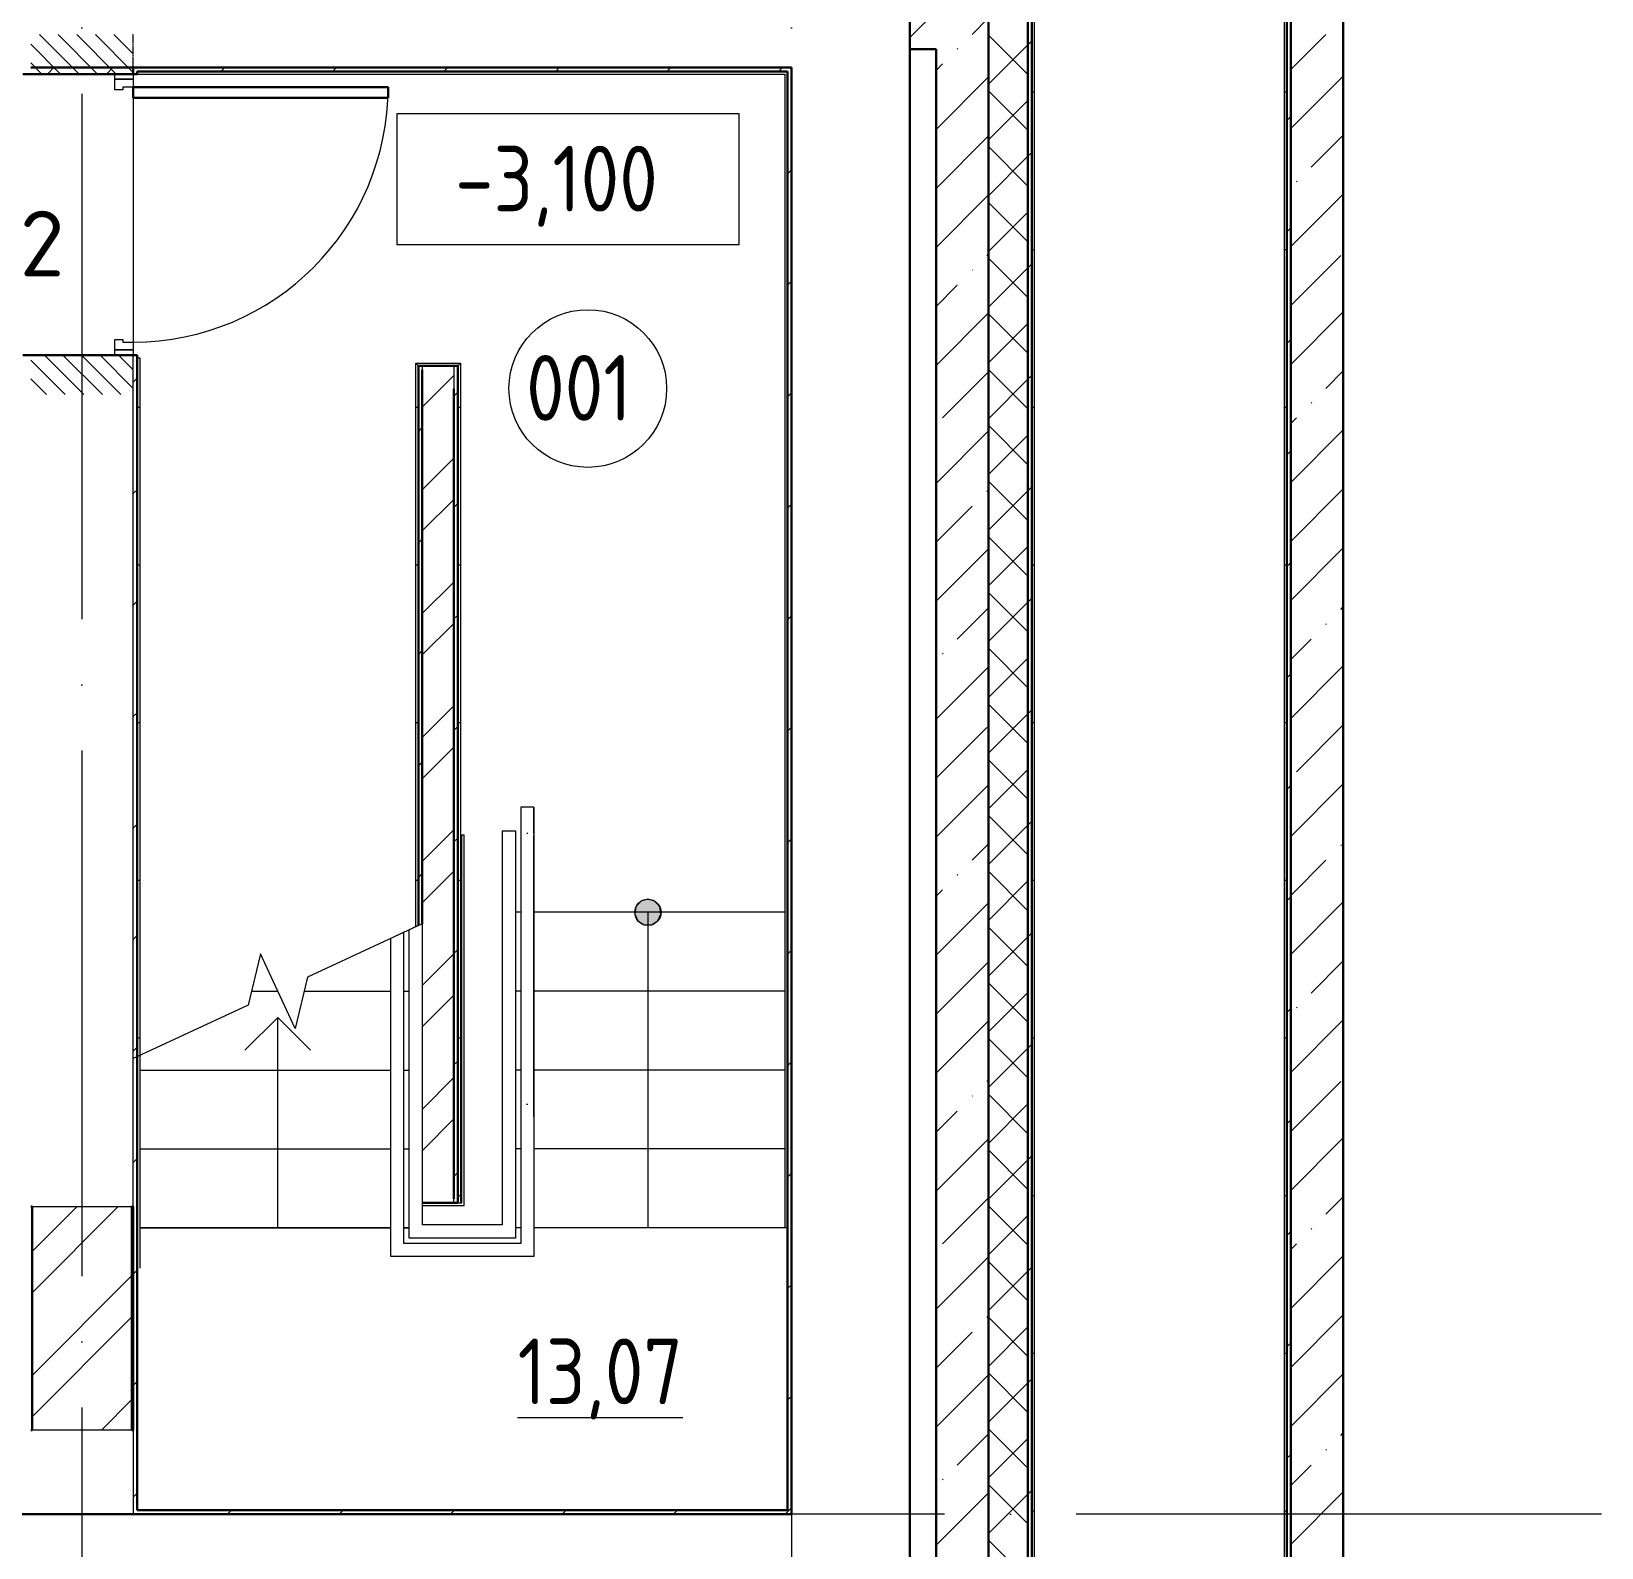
# Model space of a CAD drawing. Header units: millimetres. Extents: x -1073752 to 1436911, y -1379358 to 94781.
# Drawn here: x -1002126 to -996151, y -777938 to -772169 of the extents above; entities that cross this region are included whole.
import ezdxf
from ezdxf.enums import TextEntityAlignment as Align

# ---------------------------------------------------------------- set-up
doc = ezdxf.new("R2010")
doc.units = ezdxf.units.MM
doc.set_wipeout_variables(frame=1)
doc.linetypes.add('ADSK_Линия сетки', pattern=[25, 20, -2.5, 0, -2.5])
doc.linetypes.add('ADSK_Штриховая_ш2 п1_5', pattern=[4.5, 3, -1.5])
for name, color, linetype, lineweight in [('RC-Дымоудаление', 1, 'Continuous', 30), ('Аннотация', 7, 'Continuous', 18), ('Двери', 252, 'Continuous', 9), ('Лестницы', 7, 'Continuous', 9), ('Марки помещений', 7, 'Continuous', 20), ('Ограждение', 252, 'Continuous', 9), ('Оси', 252, 'Continuous', 9), ('Отметки', 7, 'Continuous', 9), ('Перекрытие', 252, 'Continuous', 18), ('Стены внутренние', 7, 'Continuous', 18), ('Стены наружные', 7, 'Continuous', 18), ('Стены штриховка', 7, 'Continuous', 9), ('Стрелки вверх', 7, 'Continuous', 18)]:
    doc.layers.add(name, color=color, linetype=linetype, lineweight=lineweight)
doc.layers.add('RC-Позиционные_обозначения', color=7, linetype='Continuous')
doc.styles.add('GOST Common_2', font='', dxfattribs={"width": 0.9, "height": 250})
doc.styles.add('RubezhCAD', font='isocpeur.ttf')
doc.styles.get("Standard").update_dxf_attribs({"font": 'arial.ttf'})
doc.styles.get('GOST Common_2').set_extended_font_data('GOST type B')
pattern_1 = [(0, (-204731, -798.36), (0, 600), []), (90, (-204731, -798.36), (-600, 4e-14), [])]

# ---------------------------------------------------------------- blocks, each defined once
blk = doc.blocks.new('подвал')
at = {"layer": 'Двери', "lineweight": 18, "true_color": 0x636466}
h = blk.add_hatch(dxfattribs=at)
h.set_pattern_fill('FP_1', color=251, angle=-90, style=0, pattern_type=2)
h.set_pattern_definition([(315, (-180166.95, 19506.906), (35.3553, 35.3553), [])])
h.paths.add_polyline_path([(-179972, 18821.9), (-179972, 18971.9), (-180362, 18971.9), (-180362, 18821.9)])
h.paths.add_polyline_path([(-180362, 20041.9), (-179972, 20041.9), (-179972, 20191.9), (-180362, 20191.9)])
at = {"layer": 'Ограждение', "true_color": 0x636466}
h = blk.add_hatch(dxfattribs=at)
h.set_pattern_fill('FP_22', color=251, style=0, pattern_type=2)
h.set_pattern_definition(pattern_1)
h.paths.add_polyline_path([(-175582, 12376.9), (-175582, 22696.9), (-175592, 22686.9), (-175592, 12386.9)])
h = blk.add_hatch(dxfattribs=at)
h.set_pattern_fill('FP_22', color=251, style=0, pattern_type=2)
h.set_pattern_definition(pattern_1)
h.paths.add_polyline_path([(-176542, 13686.9), (-176542, 20561.9), (-176552, 20551.9), (-176552, 13696.9)])
h = blk.add_hatch(dxfattribs=at)
h.set_pattern_fill('FP_22', color=251, style=0, pattern_type=2)
h.set_pattern_definition(pattern_1)
h.paths.add_polyline_path([(-179957, 16302.4), (-179947, 16307.1), (-179947, 18961.9), (-179957, 18961.9), (-179957, 16307.1)])
h = blk.add_hatch(dxfattribs=at)
h.set_pattern_fill('FP_22', color=251, style=0, pattern_type=2)
h.set_pattern_definition(pattern_1)
h.paths.add_polyline_path([(-178897, 16796.7), (-178887, 16801.4), (-178887, 18932), (-178897, 18941.9), (-178897, 16802.7)])
h = blk.add_hatch(dxfattribs=at)
h.set_pattern_fill('FP_22', color=251, style=0, pattern_type=2)
h.set_pattern_definition(pattern_1)
h.paths.add_polyline_path([(-178727, 15746.9), (-178727, 18941.9), (-178737, 18931.9), (-178737, 15746.9)])
at = {"layer": 'Стрелки вверх', "true_color": 0x636466}
h = blk.add_hatch(color=251, dxfattribs=at)
edge = h.paths.add_edge_path()
edge.add_arc((-178013.4, 16851.9), 50, 0, 360)
blk.add_hatch(color=251, dxfattribs=at).paths.add_polyline_path([(-177999.3, 16803.9), (-177975.6, 16819.2), (-177963.9, 16844.8), (-177967.9, 16872.7), (-177986.4, 16894), (-178013.4, 16901.9), (-178040.5, 16894), (-178058.9, 16872.7), (-178062.9, 16844.8), (-178051.2, 16819.2), (-178027.5, 16803.9)])
at = {"layer": 'Аннотация', "color": 251, "lineweight": 20, "true_color": 0x636466}
for p, q in [((-178967.4, 19392.2), (-178967.4, 19892.2)), ((-178967.4, 19892.2), (-177667.4, 19892.2)), ((-177667.4, 19892.2), (-177667.4, 19392.2)), ((-177667.4, 19392.2), (-178967.4, 19392.2))]:
    blk.add_line(p, q, dxfattribs=at)
at = {"layer": 'Двери', "color": 251, "linetype": 'ADSK_Штриховая_ш2 п1_5', "true_color": 0x636466}
for p, q in [((-179972, 20041.9), (-179972, 20191.9)), ((-180362, 20041.9), (-179972, 20041.9)), ((-179972, 18971.9), (-180362, 18971.9)), ((-179972, 18821.9), (-179972, 18971.9))]:
    blk.add_line(p, q, dxfattribs=at)
at = {"layer": 'Двери', "color": 251, "true_color": 0x636466}
for p, q in [((-180042, 20041.9), (-179972, 20041.9)), ((-180042, 20021.9), (-180042, 20041.9)), ((-180042, 19981.9), (-180042, 20021.9)), ((-180042, 20021.9), (-179972, 20021.9)), ((-179972, 20021.9), (-180042, 20021.9)), ((-179972, 20041.9), (-179972, 20021.9)), ((-179972, 20021.9), (-179972, 19991.9)), ((-180012, 19981.9), (-180042, 19981.9)), ((-180012, 19991.9), (-180012, 19981.9)), ((-179972, 19991.9), (-180012, 19991.9)), ((-180042, 19031.9), (-180012, 19031.9)), ((-180042, 18991.9), (-180042, 19031.9)), ((-180012, 19031.9), (-180012, 19021.9)), ((-180012, 19021.9), (-179972, 19021.9)), ((-179972, 19021.9), (-179972, 18991.9)), ((-179972, 18991.9), (-180042, 18991.9)), ((-180042, 18971.9), (-180042, 18991.9)), ((-180042, 18991.9), (-179972, 18991.9)), ((-179972, 18971.9), (-180042, 18971.9)), ((-179972, 18991.9), (-179972, 18971.9))]:
    blk.add_line(p, q, dxfattribs=at)
at = {"layer": 'Двери', "color": 251, "lineweight": 30, "true_color": 0x636466}
for p, q in [((-179972, 19991.9), (-179002, 19991.9)), ((-179972, 19951.9), (-179972, 19991.9)), ((-179002, 19991.9), (-179002, 19951.9)), ((-179002, 19951.9), (-179972, 19951.9))]:
    blk.add_line(p, q, dxfattribs=at)
at = {"layer": 'Двери', "color": 251, "true_color": 0x636466}
blk.add_arc((-179972, 19991.9), 970, 270, 0, dxfattribs=at)
at = {"layer": 'Лестницы', "color": 251, "true_color": 0x636466}
for p, q in [((-178497.4, 16851.9), (-178517.4, 16851.9)), ((-178497.4, 16851.9), (-178517.4, 16851.9)), ((-177492, 16851.9), (-178447.4, 16851.9)), ((-177492, 16851.9), (-178447.4, 16851.9)), ((-178872, 16808.4), (-179308.7, 16604.7)), ((-179488, 16693.5), (-179535.2, 16499.1)), ((-179355.9, 16410.3), (-179488, 16693.5)), ((-179522.4, 16551.9), (-179422, 16551.9)), ((-179522.4, 16551.9), (-179422, 16551.9)), ((-179308.7, 16604.7), (-179355.9, 16410.3)), ((-179321.5, 16551.9), (-178991.6, 16551.9)), ((-179321.5, 16551.9), (-178991.6, 16551.9)), ((-178941.6, 16551.9), (-178921.6, 16551.9)), ((-178941.6, 16551.9), (-178921.6, 16551.9)), ((-178497.4, 16551.9), (-178517.4, 16551.9)), ((-178497.4, 16551.9), (-178517.4, 16551.9)), ((-177492, 16551.9), (-178447.4, 16551.9)), ((-177492, 16551.9), (-178447.4, 16551.9)), ((-179535.2, 16499.1), (-179972, 16295.4)), ((-179947, 16251.9), (-178991.6, 16251.9)), ((-179947, 16251.9), (-178991.6, 16251.9)), ((-178941.6, 16251.9), (-178921.6, 16251.9)), ((-178941.6, 16251.9), (-178921.6, 16251.9)), ((-178497.4, 16251.9), (-178517.4, 16251.9)), ((-178497.4, 16251.9), (-178517.4, 16251.9)), ((-177492, 16251.9), (-178447.4, 16251.9)), ((-177492, 16251.9), (-178447.4, 16251.9)), ((-179947, 15951.9), (-178991.6, 15951.9)), ((-179947, 15951.9), (-178991.6, 15951.9)), ((-178941.6, 15951.9), (-178921.6, 15951.9)), ((-178941.6, 15951.9), (-178921.6, 15951.9)), ((-178497.4, 15951.9), (-178517.4, 15951.9)), ((-178497.4, 15951.9), (-178517.4, 15951.9)), ((-177492, 15951.9), (-178447.4, 15951.9)), ((-177492, 15951.9), (-178447.4, 15951.9)), ((-179947, 15651.9), (-178991.6, 15651.9)), ((-179947, 15651.9), (-178991.6, 15651.9)), ((-178941.6, 15651.9), (-178921.6, 15651.9)), ((-178941.6, 15651.9), (-178921.6, 15651.9))]:
    blk.add_line(p, q, dxfattribs=at)
at = {"layer": 'Марки помещений', "color": 251, "true_color": 0x636466}
blk.add_circle((-178242, 18845.1), 300, dxfattribs=at)
at = {"layer": 'Ограждение', "color": 251, "true_color": 0x636466}
for p, q in [((-175592, 22686.9), (-175592, 12386.9)), ((-176542, 13686.9), (-176542, 20561.9)), ((-179957, 20041.9), (-177492, 20041.9)), ((-177492, 20041.9), (-177492, 17151.9)), ((-179957, 18961.9), (-179947, 18961.9)), ((-179947, 18961.9), (-179947, 16307.1)), ((-178897, 18941.9), (-178887, 18931.9)), ((-178897, 16796.7), (-178897, 18941.9)), ((-178887, 18931.9), (-178897, 18941.9)), ((-178897, 18941.9), (-178727, 18941.9)), ((-178737, 18931.9), (-178727, 18941.9)), ((-178727, 18941.9), (-178737, 18931.9)), ((-178727, 18941.9), (-178727, 15746.9)), ((-178497.4, 17251.9), (-178497.4, 17151.4)), ((-178447.4, 17251.9), (-178497.4, 17251.9)), ((-178497.4, 17251.9), (-178497.4, 17151.9)), ((-178470, 17251.9), (-178474.7, 17251.9)), ((-178447.4, 17151.4), (-178447.4, 17251.9)), ((-178447.4, 17251.9), (-178447.4, 17151.9)), ((-178567.4, 17161.9), (-178517.4, 17161.9)), ((-178567.4, 17161.9), (-178567.4, 17151.9)), ((-178567.4, 17151.9), (-178567.4, 15951.9)), ((-178517.4, 17161.9), (-178517.4, 17151.9)), ((-178517.4, 17151.9), (-178517.4, 15951.9)), ((-178497.4, 17151.9), (-178497.4, 15951.9)), ((-178447.4, 17151.9), (-178447.4, 15951.9)), ((-177492, 17151.9), (-177492, 15951.9)), ((-178722, 17146.9), (-178712, 17146.9)), ((-178722, 15746.9), (-178722, 17146.9)), ((-178712, 15736.9), (-178712, 17146.9)), ((-178497.4, 17144.5), (-178497.4, 16075.3)), ((-178447.4, 16075.3), (-178447.4, 17144.5)), ((-178872, 16808.4), (-178921.6, 16785.2)), ((-178872, 16808.4), (-178921.6, 16785.2)), ((-178884.1, 16802.7), (-178909.1, 16791.1)), ((-178871.6, 16808.4), (-178872, 16808.4)), ((-178871.6, 16808.4), (-178872, 16808.4)), ((-178871.6, 15662.3), (-178871.6, 16808.4)), ((-178941.6, 16775.9), (-178991.6, 16752.6)), ((-178991.6, 15542.3), (-178991.6, 16752.6)), ((-178941.6, 15592.3), (-178941.6, 16775.9)), ((-178921.6, 15612.3), (-178921.6, 16785.2)), ((-179947, 16307.1), (-179957, 16302.4)), ((-179947, 16307.1), (-179947, 15498.1)), ((-178469.7, 16120.9), (-178475, 16120.9)), ((-178567.4, 15951.9), (-178567.4, 15662.3)), ((-178517.4, 15951.9), (-178517.4, 15612.3)), ((-178497.4, 15951.9), (-178497.4, 15592.3)), ((-178447.4, 15951.9), (-178447.4, 15542.3)), ((-177492, 15951.9), (-177492, 15651.9)), ((-178871.6, 15736.9), (-178712, 15736.9)), ((-178737, 15746.9), (-178722, 15746.9)), ((-178567.4, 15662.3), (-178871.6, 15662.3)), ((-178517.4, 15612.3), (-178921.6, 15612.3)), ((-178447.4, 15542.3), (-178991.6, 15542.3)), ((-178497.4, 15592.3), (-178941.6, 15592.3))]:
    blk.add_line(p, q, dxfattribs=at)
blk.add_open_spline([(-178470.4, 17151.9), (-178471, 17151.9), (-178472.4, 17151.9), (-178473.7, 17151.9), (-178474.3, 17151.9)], degree=3, dxfattribs=at)
at = {"layer": 'Оси', "color": 251, "linetype": 'ADSK_Линия сетки', "ltscale": 100, "true_color": 0x636466}
for p, q in [((-180167, 29967.6), (-180167, 10061.9)), ((-177467, 29967.6), (-177467, 10061.9)), ((-174384.1, 14561.9), (-244527.8, 14561.9))]:
    blk.add_line(p, q, dxfattribs=at)
at = {"layer": 'Перекрытие', "color": 251, "true_color": 0x636466}
for p, q in [((-178991.6, 15651.9), (-179947, 15651.9)), ((-178921.6, 15651.9), (-178941.6, 15651.9)), ((-178497.4, 15651.9), (-178517.4, 15651.9)), ((-177482, 15651.9), (-178447.4, 15651.9))]:
    blk.add_line(p, q, dxfattribs=at)
at = {"layer": 'Стены внутренние', "color": 251, "lineweight": 30, "true_color": 0x636466}
blk.add_line((-176567, 13711.9), (-176567, 20536.9), dxfattribs=at)
at = {"layer": 'Стены внутренние', "color": 251, "linetype": 'Continuous', "lineweight": 9, "true_color": 0x636466}
for p, q in [((-176567, 20040.1), (-176717, 20190.1)), ((-176717, 20003.2), (-176567, 20153.2)), ((-176567, 19828), (-176717, 19978)), ((-176717, 19791), (-176567, 19941)), ((-176567, 19615.8), (-176717, 19765.8)), ((-176717, 19578.9), (-176567, 19728.9)), ((-176567, 19403.7), (-176717, 19553.7)), ((-176717, 19366.8), (-176567, 19516.8)), ((-176567, 19191.6), (-176717, 19341.6)), ((-176717, 19154.6), (-176567, 19304.6)), ((-176567, 18979.5), (-176717, 19129.5)), ((-176717, 18942.5), (-176567, 19092.5)), ((-176567, 18767.3), (-176717, 18917.3)), ((-176717, 18730.4), (-176567, 18880.4)), ((-176567, 18555.2), (-176717, 18705.2)), ((-176717, 18518.2), (-176567, 18668.2)), ((-176567, 18343.1), (-176717, 18493.1)), ((-176717, 18306.1), (-176567, 18456.1)), ((-176567, 18130.9), (-176717, 18280.9)), ((-176717, 18094), (-176567, 18244)), ((-176567, 17918.8), (-176717, 18068.8)), ((-176717, 17881.9), (-176567, 18031.9)), ((-176567, 17706.7), (-176717, 17856.7)), ((-176717, 17669.7), (-176567, 17819.7)), ((-176567, 17494.5), (-176717, 17644.5)), ((-176717, 17457.6), (-176567, 17607.6)), ((-176567, 17282.4), (-176717, 17432.4)), ((-176717, 17245.5), (-176567, 17395.5)), ((-176567, 17070.3), (-176717, 17220.3)), ((-176717, 17033.3), (-176567, 17183.3)), ((-176567, 16858.1), (-176717, 17008.1)), ((-176717, 16821.2), (-176567, 16971.2)), ((-176567, 16646), (-176717, 16796)), ((-176717, 16609.1), (-176567, 16759.1)), ((-176567, 16433.9), (-176717, 16583.9)), ((-176717, 16396.9), (-176567, 16546.9)), ((-176567, 16221.7), (-176717, 16371.7)), ((-176717, 16184.8), (-176567, 16334.8)), ((-176567, 16009.6), (-176717, 16159.6)), ((-176717, 15972.7), (-176567, 16122.7)), ((-176567, 15797.5), (-176717, 15947.5)), ((-176717, 15760.5), (-176567, 15910.5)), ((-176567, 15585.3), (-176717, 15735.3)), ((-176717, 15548.4), (-176567, 15698.4)), ((-176567, 15373.2), (-176717, 15523.2)), ((-176717, 15336.3), (-176567, 15486.3)), ((-176567, 15161.1), (-176717, 15311.1)), ((-176717, 15124.1), (-176567, 15274.1)), ((-176567, 14948.9), (-176717, 15098.9)), ((-176717, 14912), (-176567, 15062)), ((-176567, 14736.8), (-176717, 14886.8)), ((-176717, 14699.9), (-176567, 14849.9)), ((-176567, 14524.7), (-176717, 14674.7)), ((-176717, 14487.7), (-176567, 14637.7)), ((-176567, 14312.5), (-176717, 14462.5))]:
    blk.add_line(p, q, dxfattribs=at)
at = {"layer": 'Стены наружные', "color": 251, "lineweight": 30, "true_color": 0x636466}
for p, q in [((-175367, 12111.9), (-175367, 22911.9)), ((-175567, 22711.9), (-175567, 12361.9)), ((-175582, 22696.9), (-175582, 12376.9)), ((-176552, 13696.9), (-176552, 20551.9)), ((-177017, 14111.9), (-177017, 20386.9)), ((-176717, 13861.9), (-176717, 20386.9)), ((-177017, 20136.9), (-176917, 20136.9)), ((-176917, 20136.9), (-176917, 14111.9)), ((-180392, 20041.9), (-179957, 20041.9)), ((-180362, 20066.9), (-177467, 20066.9)), ((-179972, 20066.9), (-179972, 20041.9)), ((-179957, 20051.9), (-177482, 20051.9)), ((-179957, 20041.9), (-179957, 20051.9)), ((-177482, 20051.9), (-177482, 14576.9)), ((-177467, 14561.9), (-177467, 20066.9)), ((-179957, 18971.9), (-180392, 18971.9)), ((-179957, 14576.9), (-179957, 18971.9)), ((-178737, 18931.9), (-178887, 18931.9)), ((-178887, 18931.9), (-178887, 16801.4)), ((-178872, 18916.9), (-178872, 16808.2)), ((-178737, 15746.9), (-178737, 18931.9)), ((-178752, 15761.9), (-178752, 18844.3)), ((-180362, 15731.9), (-180357, 15731.9)), ((-180357, 15731.9), (-180357, 14881.9)), ((-179977, 15731.9), (-179972, 15731.9)), ((-179977, 14881.9), (-179977, 15731.9)), ((-179972, 15731.9), (-179972, 14881.9)), ((-178871.6, 15746.9), (-178737, 15746.9)), ((-180357, 14881.9), (-180362, 14881.9)), ((-179972, 14881.9), (-179977, 14881.9)), ((-181042, 14561.9), (-177467, 14561.9)), ((-179972, 14561.9), (-177467, 14561.9)), ((-177482, 14576.9), (-179957, 14576.9))]:
    blk.add_line(p, q, dxfattribs=at)
at = {"layer": 'Стены наружные', "color": 251, "linetype": 'Continuous', "lineweight": 9, "true_color": 0x636466}
for p, q in [((-177017, 20180.5), (-176810.5, 20386.9)), ((-176779.9, 20193), (-176717, 20256)), ((-176836, 20136.9), (-176833.7, 20139.2)), ((-176567, 20153.2), (-176552, 20168.2)), ((-175567, 20058.9), (-175432.9, 20193)), ((-176917, 20056), (-176892.2, 20080.7)), ((-176836.1, 20136.9), (-176836, 20136.9)), ((-180298.6, 20041.9), (-180273.6, 20066.9)), ((-180074.1, 20041.9), (-180049.1, 20066.9)), ((-179638.1, 20051.9), (-179623.1, 20066.9)), ((-179213.8, 20051.9), (-179198.8, 20066.9)), ((-178789.5, 20051.9), (-178774.5, 20066.9)), ((-178365.3, 20051.9), (-178350.3, 20066.9)), ((-177941, 20051.9), (-177926, 20066.9)), ((-177516.7, 20051.9), (-177501.7, 20066.9)), ((-176917, 19831.5), (-176717, 20031.5)), ((-175567, 19834.4), (-175367, 20034.4)), ((-175582, 19865.4), (-175567, 19880.4)), ((-176917, 19606.9), (-176717, 19806.9)), ((-175489, 19687.8), (-175367, 19809.9)), ((-176567, 19728.9), (-176552, 19743.9)), ((-177482, 19662.4), (-177467, 19677.4)), ((-175545.1, 19631.7), (-175542.8, 19634.1)), ((-176917, 19382.4), (-176717, 19582.4)), ((-175567, 19385.4), (-175367, 19585.4)), ((-175582, 19441.1), (-175567, 19456.1)), ((-176723.8, 19351.1), (-176717, 19357.9)), ((-176567, 19304.6), (-176552, 19319.6)), ((-175567, 19160.9), (-175376.8, 19351.1)), ((-177482, 19238.2), (-177467, 19253.2)), ((-176779.9, 19295), (-176777.6, 19297.3)), ((-176917, 19157.9), (-176836.1, 19238.8)), ((-176917, 18933.4), (-176717, 19133.4)), ((-175567, 18936.4), (-175367, 19136.4)), ((-175582, 19016.9), (-175567, 19031.9)), ((-179972, 18869.5), (-179957, 18884.5)), ((-178872, 18931.6), (-178871.7, 18931.9)), ((-178871.9, 18774.5), (-178752, 18894.5)), ((-176892.2, 18733.7), (-176717, 18908.9)), ((-176567, 18880.4), (-176552, 18895.4)), ((-175432.9, 18845.9), (-175367, 18911.9)), ((-178752, 18816.7), (-178737, 18831.7)), ((-177482, 18813.9), (-177467, 18828.9)), ((-175489, 18789.8), (-175486.6, 18792.2)), ((-175567, 18711.9), (-175545.1, 18733.7)), ((-178887, 18681.7), (-178872, 18696.7)), ((-176917, 18484.4), (-176717, 18684.4)), ((-175567, 18487.4), (-175367, 18687.4)), ((-175582, 18592.6), (-175567, 18607.6)), ((-178871.9, 18460.2), (-178752, 18580.2)), ((-176567, 18456.1), (-176552, 18471.1)), ((-179972, 18445.2), (-179957, 18460.2)), ((-178871.9, 18303.1), (-178752, 18423)), ((-178752, 18392.4), (-178737, 18407.4)), ((-177482, 18389.6), (-177467, 18404.6)), ((-176723.8, 18453.1), (-176721.4, 18455.4)), ((-175567, 18262.9), (-175367, 18462.9)), ((-176917, 18259.9), (-176779.9, 18396.9)), ((-178887, 18257.4), (-178872, 18272.4)), ((-176917, 18035.4), (-176717, 18235.4)), ((-175567, 18038.4), (-175367, 18238.4)), ((-175582, 18168.3), (-175567, 18183.3)), ((-178871.8, 17988.8), (-178752, 18108.7)), ((-176567, 18031.9), (-176552, 18046.9)), ((-179972, 18021), (-179957, 18036)), ((-176836.1, 17891.8), (-176717, 18010.9)), ((-175376.8, 18004), (-175367, 18013.9)), ((-178871.8, 17831.7), (-178752, 17951.6)), ((-178752, 17968.2), (-178737, 17983.2)), ((-177482, 17965.4), (-177467, 17980.4)), ((-175432.9, 17947.9), (-175430.5, 17950.3)), ((-175567, 17813.9), (-175489, 17891.8)), ((-178887, 17833.2), (-178872, 17848.2)), ((-176892.2, 17835.7), (-176889.8, 17838)), ((-176917, 17586.4), (-176717, 17786.4)), ((-175582, 17744.1), (-175567, 17759.1)), ((-175567, 17589.4), (-175367, 17789.4)), ((-178871.8, 17517.4), (-178752, 17637.2)), ((-179972, 17596.7), (-179957, 17611.7)), ((-176567, 17607.6), (-176552, 17622.6)), ((-178752, 17543.9), (-178737, 17558.9)), ((-177482, 17541.1), (-177467, 17556.1)), ((-176917, 17361.9), (-176723.8, 17555)), ((-175545.1, 17386.7), (-175367, 17564.8)), ((-178871.8, 17360.3), (-178752, 17480.1)), ((-178887, 17408.9), (-178872, 17423.9)), ((-176917, 17137.4), (-176717, 17337.4)), ((-175582, 17319.8), (-175567, 17334.8)), ((-175567, 17140.3), (-175367, 17340.3)), ((-179972, 17172.4), (-179957, 17187.4)), ((-178871.7, 17046), (-178752, 17165.8)), ((-176567, 17183.3), (-176552, 17198.3)), ((-178752, 17119.6), (-178737, 17134.6)), ((-177482, 17116.9), (-177467, 17131.9)), ((-176779.9, 17049.9), (-176717, 17112.9)), ((-175376.8, 17106), (-175374.4, 17108.4)), ((-175567, 16915.8), (-175432.9, 17049.9)), ((-178887, 16984.6), (-178872, 16999.6)), ((-178871.7, 16888.9), (-178752, 17008.6)), ((-176836.1, 16993.8), (-176833.7, 16996.1)), ((-176917, 16912.9), (-176892.2, 16937.6)), ((-175582, 16895.5), (-175567, 16910.5)), ((-176917, 16688.4), (-176717, 16888.4)), ((-175567, 16691.3), (-175367, 16891.3)), ((-179972, 16748.2), (-179957, 16763.2)), ((-176567, 16759.1), (-176552, 16774.1)), ((-178871.7, 16574.6), (-178752, 16694.3)), ((-178752, 16695.4), (-178737, 16710.4)), ((-177482, 16692.6), (-177467, 16707.6)), ((-176917, 16463.9), (-176717, 16663.9)), ((-175489, 16544.8), (-175367, 16666.8)), ((-178871.6, 16417.5), (-178752, 16537.2)), ((-176917, 16239.4), (-176717, 16439.4)), ((-175582, 16471.3), (-175567, 16486.3)), ((-175567, 16242.3), (-175367, 16442.3)), ((-175545.1, 16488.6), (-175542.8, 16491)), ((-179972, 16323.9), (-179957, 16338.9)), ((-176567, 16334.8), (-176552, 16349.8)), ((-178752, 16271.1), (-178737, 16286.1)), ((-177482, 16268.3), (-177467, 16283.3)), ((-178871.6, 16103.2), (-178752, 16222.9)), ((-176723.8, 16208), (-176717, 16214.8)), ((-175567, 16017.8), (-175376.8, 16208)), ((-176779.9, 16151.9), (-176777.6, 16154.2)), ((-176917, 16014.8), (-176836.1, 16095.7)), ((-178871.6, 15946.1), (-178752, 16065.7)), ((-175582, 16047), (-175567, 16062)), ((-176917, 15790.3), (-176717, 15990.3)), ((-175567, 15793.3), (-175367, 15993.3)), ((-179972, 15899.6), (-179957, 15914.6)), ((-176567, 15910.5), (-176552, 15925.5)), ((-178752, 15846.9), (-178737, 15861.9)), ((-177482, 15844.1), (-177467, 15859.1)), ((-180357, 15560.8), (-180185.8, 15731.9)), ((-180357, 15403.6), (-180028.7, 15731.9)), ((-178756.4, 15746.9), (-178752, 15751.4)), ((-176892.2, 15590.6), (-176717, 15765.8)), ((-175432.9, 15702.9), (-175367, 15768.8)), ((-175582, 15622.7), (-175567, 15637.7)), ((-175489, 15646.7), (-175486.6, 15649.1)), ((-176917, 15341.3), (-176717, 15541.3)), ((-175567, 15568.8), (-175545.1, 15590.6)), ((-175567, 15344.3), (-175367, 15544.3)), ((-179972, 15475.4), (-179957, 15490.4)), ((-176567, 15486.3), (-176552, 15501.3)), ((-180357, 15089.3), (-179977, 15469.3)), ((-177482, 15419.8), (-177467, 15434.8)), ((-180357, 14932.2), (-179977, 15312.2)), ((-176723.8, 15310), (-176721.4, 15312.3)), ((-175567, 15119.8), (-175367, 15319.8)), ((-176917, 15116.8), (-176779.9, 15253.8)), ((-175582, 15198.5), (-175567, 15213.5)), ((-179972, 15051.1), (-179957, 15066.1)), ((-176917, 14892.3), (-176717, 15092.3)), ((-176567, 15062), (-176552, 15077)), ((-175567, 14895.3), (-175367, 15095.3)), ((-177482, 14995.5), (-177467, 15010.5)), ((-180092.9, 14881.9), (-179977, 14997.9)), ((-176836.1, 14748.7), (-176717, 14867.8)), ((-175376.8, 14861), (-175367, 14870.8)), ((-175582, 14774.2), (-175567, 14789.2)), ((-175432.9, 14804.8), (-175430.5, 14807.2)), ((-175567, 14670.8), (-175489, 14748.7)), ((-179972, 14626.9), (-179957, 14641.9)), ((-176917, 14443.3), (-176717, 14643.3)), ((-176892.2, 14692.6), (-176889.8, 14694.9)), ((-176567, 14637.7), (-176552, 14652.7)), ((-175567, 14446.3), (-175367, 14646.3)), ((-177476.3, 14576.9), (-177467, 14586.3)), ((-179612.6, 14561.9), (-179597.6, 14576.9)), ((-179188.4, 14561.9), (-179173.4, 14576.9)), ((-178764.1, 14561.9), (-178749.1, 14576.9)), ((-178339.8, 14561.9), (-178324.8, 14576.9)), ((-177915.6, 14561.9), (-177900.6, 14576.9)), ((-177491.3, 14561.9), (-177476.3, 14576.9))]:
    blk.add_line(p, q, dxfattribs=at)
at = {"layer": 'Стены наружные', "color": 251, "true_color": 0x636466}
for p, q in [((-179972, 19991.9), (-179972, 19021.9)), ((-179972, 15731.9), (-179972, 18971.9)), ((-180357, 15731.9), (-179977, 15731.9)), ((-179977, 14881.9), (-180357, 14881.9)), ((-179972, 14881.9), (-179972, 14561.9))]:
    blk.add_line(p, q, dxfattribs=at)
at = {"layer": 'Стены штриховка', "color": 251, "true_color": 0x636466}
for p, q in [((-178872, 18931.9), (-178872, 18916.9)), ((-178752, 18931.9), (-178752, 18844.3)), ((-178752, 15746.9), (-178752, 15761.9))]:
    blk.add_line(p, q, dxfattribs=at)
at = {"layer": 'Стрелки вверх', "color": 251, "true_color": 0x636466}
for p, q in [((-178058.9, 16872.7), (-178062.9, 16844.8)), ((-178040.5, 16894), (-178058.9, 16872.7)), ((-178013.4, 16901.9), (-178040.5, 16894)), ((-177986.4, 16894), (-178013.4, 16901.9)), ((-178013.4, 16851.9), (-178013.4, 16551.9)), ((-177967.9, 16872.7), (-177986.4, 16894)), ((-177963.9, 16844.8), (-177967.9, 16872.7)), ((-178062.9, 16844.8), (-178051.2, 16819.2)), ((-178051.2, 16819.2), (-178027.5, 16803.9)), ((-178027.5, 16803.9), (-177999.3, 16803.9)), ((-177999.3, 16803.9), (-177975.6, 16819.2)), ((-177975.6, 16819.2), (-177963.9, 16844.8)), ((-178013.4, 16551.9), (-178013.4, 16251.9)), ((-179422, 16451.9), (-179547, 16326.9)), ((-179422, 16251.9), (-179422, 16451.9)), ((-179422, 16451.9), (-179297, 16326.9)), ((-179422, 15951.9), (-179422, 16251.9)), ((-178013.4, 16251.9), (-178013.4, 15951.9)), ((-179422, 15651.9), (-179422, 15951.9)), ((-178013.4, 15951.9), (-178013.4, 15651.9))]:
    blk.add_line(p, q, dxfattribs=at)
blk.add_circle((-178013.4, 16851.9), 50, dxfattribs=at)
at = {"layer": 'Марки помещений', "color": 251, "true_color": 0x636466, "style": 'GOST Common_2', "width": 0.9}
for s, p in [('001', (-178477, 18722.8)), ('%%U13,07', (-178509.1, 14980.1))]:
    blk.add_text(s, height=250, dxfattribs=at).set_placement(p)
at = {"layer": 'Отметки', "color": 251, "true_color": 0x636466, "style": 'GOST Common_2', "width": 0.9}
blk.add_text('-3,100', height=250, dxfattribs=at).set_placement((-178747.2, 19518.9))
blk = doc.blocks.new('RC-UGO-UDPD-01')
at = {"layer": 'RC-Дымоудаление', "ltscale": 30}
blk.add_lwpolyline([(2.5, 2.5), (2.5, -2.5), (-2.5, -2.5), (-2.5, 2.5)], close=True, dxfattribs=at)
at = {"layer": 'RC-Дымоудаление'}
blk.add_attdef('PSTN', text='', height=2.5, dxfattribs=at).set_placement((1.287, 2.233), align=Align.BOTTOM_LEFT)
blk.add_wipeout([(2.5, 2.5), (2.5, -2.5), (-2.5, -2.5), (-2.5, 2.5)]).dxf.layer = 'RC-Дымоудаление'
for p, q in [((-2.5, 2.5), (-2.5, -2.5)), ((2.5, 2.5), (-2.5, 2.5)), ((2.5, -2.5), (2.5, 2.5)), ((-2.5, -2.5), (2.5, -2.5))]:
    blk.add_line(p, q, dxfattribs=at)
at = {"layer": 'RC-Дымоудаление', "ltscale": 30, "const_width": 0.375}
blk.add_lwpolyline([(-1.5, 1.5, 1), (1.5, 1.5, 1)], format="xyb", dxfattribs=at)
blk.add_lwpolyline([(0, 0), (0, -1.5)], dxfattribs=at)
at = {"layer": 'RC-Дымоудаление', "const_width": 0.1}
for points in [[(1.92, -1.912), (1.92, -1.006), (1.434, -1.006), (1.332, -1.912)], [(1.22, -2.229), (1.22, -1.912), (2.096, -1.912), (2.096, -2.229)]]:
    blk.add_lwpolyline(points, dxfattribs=at)

msp = doc.modelspace()

# ---------------------------------------------------------------- block references
msp.add_blockref('подвал', (-821766.8, -792372.8))

# ---------------------------------------------------------------- next in the draw order: block references
at = {"layer": 'RC-Дымоудаление', "color": 4, "linetype": 'Continuous', "lineweight": 40, "ltscale": 15}
ref = msp.add_blockref('RC-UGO-UDPD-01', (-1003585.8, -772503.5), dxfattribs=dict(at, xscale=100, yscale=100, zscale=100))
ref.add_attrib('PSTN', '1BTM2.12', dxfattribs={"layer": 'RC-Позиционные_обозначения', "height": 250, "style": 'RubezhCAD'}).set_placement((-1002659.8, -773176.3), align=Align.BOTTOM_CENTER)

doc.saveas('drawing.dxf')
